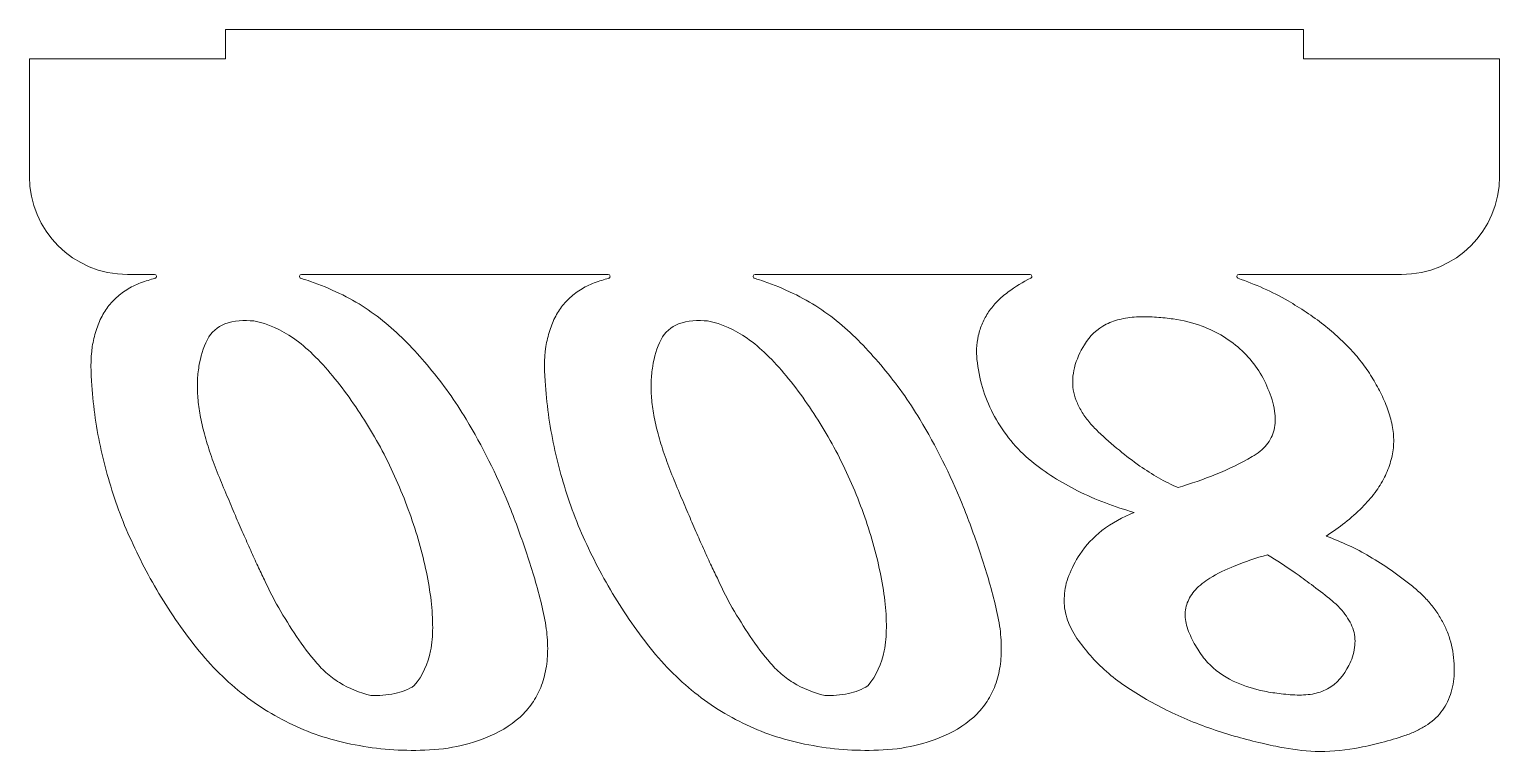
# Model space of a CAD drawing. Header units: millimetres. Extents: x 0 to 150, y -71 to 3.
import ezdxf

# ---------------------------------------------------------------- set-up
doc = ezdxf.new("R2010")
doc.units = ezdxf.units.MM

msp = doc.modelspace()

# ---------------------------------------------------------------- linework, layer by layer
at = {"color": 7, "linetype": 'Continuous', "lineweight": 15}
for p, q in [((20, 0), (20, 3)), ((20, 3), (130, 3)), ((130, 3), (130, 0)), ((0, -12), (0, 0)), ((0, 0), (20, 0)), ((130, 0), (150, 0)), ((150, 0), (150, -12)), ((12.76, -22), (10, -22)), ((59.04, -22), (27.76, -22)), ((102.09, -22), (74.04, -22)), ((140, -22), (123.38, -22))]:
    msp.add_line(p, q, dxfattribs=at)
for centre, radius, start, end in [((10, -12), 10, 180, 270), ((140, -12), 10, 270, 0), ((12.76, -22.2), 0.2, 285.4782, 90), ((27.76, -22.2), 0.2, 90, 252.7781), ((59.04, -22.2), 0.2, 285.4782, 90), ((74.04, -22.2), 0.2, 90, 252.7781), ((102.09, -22.2), 0.2, 295.0873, 90), ((123.38, -22.2), 0.2, 90, 251.0603)]:
    msp.add_arc(centre, radius, start, end, dxfattribs=at)
for points, knots in [([(6.36, -33.33), (6.27, -32.01), (6.2, -30.09), (6.75, -27.73), (7.35, -26.25), (8.18, -24.98), (9.29, -23.96), (10.6, -23.11), (11.83, -22.68), (12.58, -22.46), (12.81, -22.39)], [0.4122385, 0.4122385, 0.4122385, 0.4122385, 0.5604393, 0.6240851, 0.682563, 0.7377506, 0.7929189, 0.8499387, 0.9108506, 0.9375057, 0.9375057, 0.9375057, 0.9375057]), ([(27.7, -22.39), (28.03, -22.49), (29.36, -22.93), (31.61, -23.84), (34.29, -25.34), (36.67, -27.15), (38.84, -29.22), (41.59, -32.34), (43.46, -34.91), (44.55, -36.77)], [0.0566489, 0.0566489, 0.0566489, 0.0566489, 0.0977556, 0.2252361, 0.3462264, 0.4644657, 0.5826896, 0.7049436, 0.9628032, 0.9628032, 0.9628032, 0.9628032]), ([(52.64, -33.33), (52.55, -32.01), (52.48, -30.09), (53.04, -27.73), (53.64, -26.25), (54.47, -24.98), (55.58, -23.96), (56.89, -23.11), (58.11, -22.68), (58.86, -22.46), (59.09, -22.39)], [0.4122385, 0.4122385, 0.4122385, 0.4122385, 0.5604393, 0.6240851, 0.682563, 0.7377506, 0.7929189, 0.8499387, 0.9108506, 0.9375057, 0.9375057, 0.9375057, 0.9375057]), ([(73.99, -22.39), (74.31, -22.49), (75.65, -22.93), (77.89, -23.84), (80.57, -25.34), (82.96, -27.15), (85.12, -29.22), (87.87, -32.34), (89.74, -34.91), (90.84, -36.77)], [0.0566489, 0.0566489, 0.0566489, 0.0566489, 0.0977556, 0.2252361, 0.3462264, 0.4644657, 0.5826896, 0.7049436, 0.9628032, 0.9628032, 0.9628032, 0.9628032]), ([(102.23, -41.05), (100.71, -39.78), (98.81, -37.48), (97.25, -33.88), (96.73, -31.51), (96.59, -29.61), (96.78, -28.24), (97.18, -26.96), (97.85, -25.78), (98.74, -24.69), (100.17, -23.5), (101.36, -22.76), (102.18, -22.38)], [0, 0, 0, 0, 0.2531819, 0.3750909, 0.4998821, 0.561756, 0.6190254, 0.6760569, 0.7324986, 0.7918305, 0.8545881, 0.9703722, 0.9703722, 0.9703722, 0.9703722]), ([(128.42, -24.69), (129.67, -25.44), (131.49, -26.59), (133.6, -28.43), (135, -29.8), (136.2, -31.28), (137.22, -32.83), (138.06, -34.44), (138.74, -36.09), (139.17, -37.78), (139.24, -39.47), (138.93, -41.12), (138.29, -42.74), (137.3, -44.32), (135.4, -46.45), (133.62, -47.83), (132.31, -48.69)], [0, 0, 0, 0, 0.14131, 0.207005, 0.270289, 0.33122, 0.390829, 0.449185, 0.506884, 0.563291, 0.616267, 0.669426, 0.724904, 0.783494, 0.848713, 1, 1, 1, 1]), ([(18.16, -28.63), (18.52, -27.89), (20.02, -26.68), (21.93, -26.67), (22.91, -26.74)], [0, 0, 0, 0, 0.446154, 1, 1, 1, 1]), ([(22.91, -26.74), (24.37, -27.01), (26.53, -28.03), (29.06, -30.2), (31.01, -32.36), (32.87, -34.84), (34.64, -37.52), (36.23, -40.34), (37.62, -43.3), (38.82, -46.32), (39.81, -49.33), (40.53, -52.32), (41.03, -55.21), (41.2, -57.91), (41, -60.94), (40.13, -62.93), (39.27, -63.94)], [0, 0, 0, 0, 0.099523, 0.157976, 0.224341, 0.295662, 0.367825, 0.440561, 0.514606, 0.588508, 0.65979, 0.72866, 0.796042, 0.857776, 0.911265, 1, 1, 1, 1]), ([(64.45, -28.63), (64.81, -27.89), (66.31, -26.68), (68.22, -26.67), (69.2, -26.74)], [0, 0, 0, 0, 0.446154, 1, 1, 1, 1]), ([(69.2, -26.74), (70.65, -27.01), (72.81, -28.03), (75.34, -30.2), (77.29, -32.36), (79.16, -34.84), (80.92, -37.52), (82.51, -40.34), (83.91, -43.3), (85.11, -46.32), (86.1, -49.33), (86.82, -52.32), (87.32, -55.21), (87.49, -57.91), (87.29, -60.94), (86.41, -62.93), (85.56, -63.94)], [0, 0, 0, 0, 0.099523, 0.157976, 0.224341, 0.295662, 0.367825, 0.440561, 0.514606, 0.588508, 0.65979, 0.72866, 0.796042, 0.857776, 0.911265, 1, 1, 1, 1]), ([(107.65, -29.16), (108.17, -28.28), (109.36, -27.15), (111.45, -26.47), (113.19, -26.28), (114.97, -26.34), (117.15, -26.56), (118.7, -26.9), (119.65, -27.27)], [0, 0, 0, 0, 0.236244, 0.35975, 0.496904, 0.637588, 0.76846, 1, 1, 1, 1]), ([(119.65, -27.27), (121.15, -27.83), (123.94, -29.51), (125.79, -32.2), (126.37, -33.66)], [0, 0, 0, 0, 0.505931, 1, 1, 1, 1]), ([(25.22, -55.63), (24.76, -54.83), (24.16, -53.51), (23.27, -51.69), (22.56, -50.11), (21.79, -48.39), (20.99, -46.53), (20.14, -44.53), (19.26, -42.44), (18.47, -40.34), (17.84, -38.32), (17.4, -36.41), (17.16, -34.62), (17.11, -32.94), (17.31, -30.91), (17.73, -29.49), (18.16, -28.63)], [0, 0, 0, 0, 0.095871, 0.150957, 0.21155, 0.277044, 0.347448, 0.42366, 0.503899, 0.583776, 0.657815, 0.725493, 0.787949, 0.846481, 0.90051, 1, 1, 1, 1]), ([(71.5, -55.63), (71.05, -54.83), (70.45, -53.51), (69.56, -51.69), (68.84, -50.11), (68.08, -48.39), (67.28, -46.53), (66.42, -44.53), (65.55, -42.44), (64.76, -40.34), (64.13, -38.32), (63.69, -36.41), (63.44, -34.62), (63.4, -32.94), (63.6, -30.91), (64.02, -29.49), (64.45, -28.63)], [0, 0, 0, 0, 0.095871, 0.150957, 0.21155, 0.277044, 0.347448, 0.42366, 0.503899, 0.583776, 0.657815, 0.725493, 0.787949, 0.846481, 0.90051, 1, 1, 1, 1]), ([(117.2, -43.74), (115.83, -43.14), (113.76, -41.96), (111.13, -39.9), (109.38, -38.39), (108.08, -37.06), (107.32, -35.98), (106.78, -34.89), (106.47, -33.77), (106.41, -32.63), (106.68, -31.03), (107.18, -29.88), (107.65, -29.16)], [0, 0, 0, 0, 0.226027, 0.358515, 0.502651, 0.57426, 0.639155, 0.700254, 0.757231, 0.813328, 0.871012, 1, 1, 1, 1]), ([(39.41, -70.54), (37.04, -70.57), (33.56, -70.19), (29.14, -68.97), (26.11, -67.62), (23.23, -65.97), (20.58, -63.88), (18.11, -61.46), (15.91, -58.67), (13.9, -55.71), (12.1, -52.66), (10.56, -49.56), (9.2, -46.43), (8.14, -43.22), (7.01, -38.88), (6.52, -35.55), (6.36, -33.33)], [0, 0, 0, 0, 0.129275, 0.190441, 0.250316, 0.310546, 0.37152, 0.434042, 0.499465, 0.565421, 0.629989, 0.692968, 0.754949, 0.816619, 0.877754, 1, 1, 1, 1]), ([(85.69, -70.54), (83.33, -70.57), (79.85, -70.19), (75.43, -68.97), (72.39, -67.62), (69.51, -65.97), (66.87, -63.88), (64.39, -61.46), (62.2, -58.67), (60.19, -55.71), (58.38, -52.66), (56.84, -49.56), (55.49, -46.43), (54.43, -43.22), (53.3, -38.88), (52.81, -35.55), (52.64, -33.33)], [0, 0, 0, 0, 0.129275, 0.190441, 0.250316, 0.310546, 0.37152, 0.434042, 0.499465, 0.565421, 0.629989, 0.692968, 0.754949, 0.816619, 0.877754, 1, 1, 1, 1]), ([(126.37, -33.66), (126.7, -34.38), (127.01, -35.47), (127.15, -36.9), (127.04, -37.83), (126.73, -38.66), (126.25, -39.42), (125.57, -40.07), (122.71, -41.87), (119.8, -42.93), (117.2, -43.74)], [0, 0, 0, 0, 0.146792, 0.208761, 0.266158, 0.319044, 0.373489, 0.430886, 0.492033, 1, 1, 1, 1]), ([(44.55, -36.77), (46.22, -39.52), (48.41, -43.94), (50.71, -50.25), (51.99, -54.41), (52.74, -57.75), (52.94, -60.08), (52.77, -62.2), (52.25, -64.11), (51.34, -65.78), (49.61, -67.76), (47.81, -68.76), (46.54, -69.27)], [0, 0, 0, 0, 0.261485, 0.400419, 0.545219, 0.615549, 0.678234, 0.734584, 0.787407, 0.837418, 0.888094, 1, 1, 1, 1]), ([(90.84, -36.77), (92.5, -39.52), (94.7, -43.94), (97, -50.25), (98.28, -54.41), (99.03, -57.75), (99.22, -60.08), (99.06, -62.2), (98.54, -64.11), (97.63, -65.78), (95.89, -67.76), (94.1, -68.76), (92.83, -69.27)], [0, 0, 0, 0, 0.261485, 0.400419, 0.545219, 0.615549, 0.678234, 0.734584, 0.787407, 0.837418, 0.888094, 1, 1, 1, 1]), ([(112.73, -46.27), (110.73, -45.72), (107.04, -44.31), (103.67, -42.24), (102.23, -41.05)], [0, 0, 0, 0, 0.525449, 1, 1, 1, 1]), ([(107.18, -50.55), (107.79, -49.63), (109.42, -47.86), (111.57, -46.76), (112.73, -46.27)], [0, 0, 0, 0, 0.466193, 1, 1, 1, 1]), ([(132.31, -48.69), (133.84, -49.25), (136.12, -50.31), (138.97, -52.17), (140.78, -53.5), (142.14, -54.69), (143.04, -55.66), (143.78, -56.7), (144.39, -57.78), (144.87, -58.92), (145.29, -60.55), (145.39, -61.83), (145.37, -62.68)], [0, 0, 0, 0, 0.238823, 0.366088, 0.499904, 0.567612, 0.631202, 0.693536, 0.753882, 0.813879, 0.874156, 1, 1, 1, 1]), ([(131.65, -70.66), (130.43, -70.64), (128.45, -70.41), (125.66, -69.81), (123.2, -69.19), (120.65, -68.38), (118.12, -67.43), (115.71, -66.31), (113.43, -65.06), (111.31, -63.68), (109.44, -62.17), (107.87, -60.48), (106.75, -59), (106.08, -57.74), (105.75, -56.78), (105.56, -55.79), (105.58, -54.77), (105.69, -53.73), (106.2, -52.28), (106.7, -51.22), (107.18, -50.55)], [0, 0, 0, 0, 0.098034, 0.159582, 0.229342, 0.302414, 0.37471, 0.445734, 0.516314, 0.584028, 0.648426, 0.70958, 0.768475, 0.796829, 0.824002, 0.850619, 0.877338, 0.905346, 0.934507, 1, 1, 1, 1]), ([(120.43, -52.99), (121.21, -52.48), (123.15, -51.59), (125.16, -50.92), (126.31, -50.6)], [0, 0, 0, 0, 0.439761, 1, 1, 1, 1]), ([(126.31, -50.6), (127.28, -51.17), (128.79, -52.15), (130.87, -53.69), (132.36, -54.8), (133.51, -55.8), (134.23, -56.6), (134.75, -57.44), (135.12, -58.28), (135.28, -59.17), (135.2, -60.4), (134.94, -61.32), (134.62, -61.88)], [0, 0, 0, 0, 0.215363, 0.347509, 0.497992, 0.573615, 0.642147, 0.70419, 0.76274, 0.818912, 0.875489, 1, 1, 1, 1]), ([(122.81, -63.47), (121.84, -63.01), (120.47, -62.03), (119.14, -60.21), (118.45, -58.91), (118.05, -57.81), (117.9, -57), (117.91, -56.21), (118.12, -55.48), (118.46, -54.78), (119.16, -53.86), (119.91, -53.33), (120.43, -52.99)], [0, 0, 0, 0, 0.241285, 0.367348, 0.502442, 0.568888, 0.629575, 0.686496, 0.742418, 0.79919, 0.859595, 1, 1, 1, 1]), ([(34.85, -64.93), (33.71, -64.69), (32.09, -64.01), (30.2, -62.64), (27.9, -60.06), (26.36, -57.61), (25.22, -55.63)], [0, 0, 0, 0, 0.25259, 0.375811, 0.50377, 1, 1, 1, 1]), ([(81.14, -64.93), (80, -64.69), (78.38, -64.01), (76.49, -62.64), (74.18, -60.06), (72.65, -57.61), (71.5, -55.63)], [0, 0, 0, 0, 0.25259, 0.375811, 0.50377, 1, 1, 1, 1]), ([(134.62, -61.88), (134.14, -62.85), (133.02, -64.18), (130.85, -64.89), (129.09, -64.93), (127.32, -64.74), (125.18, -64.39), (123.71, -63.88), (122.81, -63.47)], [0, 0, 0, 0, 0.248439, 0.370849, 0.507489, 0.647531, 0.775536, 1, 1, 1, 1]), ([(145.37, -62.68), (145.36, -63.42), (145.15, -64.5), (144.6, -65.81), (144.04, -66.68), (143.32, -67.43), (142.45, -68.07), (141.45, -68.62), (139.94, -69.2), (138.03, -69.74), (135.15, -70.42), (133.02, -70.67), (131.65, -70.66)], [0, 0, 0, 0, 0.125817, 0.185107, 0.242176, 0.300393, 0.361562, 0.426269, 0.495662, 0.636064, 0.766108, 1, 1, 1, 1]), ([(39.27, -63.94), (38.67, -64.34), (37.21, -64.85), (35.67, -64.98), (34.85, -64.93)], [0, 0, 0, 0, 0.469699, 1, 1, 1, 1]), ([(85.56, -63.94), (84.96, -64.34), (83.49, -64.85), (81.95, -64.98), (81.14, -64.93)], [0, 0, 0, 0, 0.469699, 1, 1, 1, 1]), ([(46.54, -69.27), (45.45, -69.68), (43.11, -70.39), (40.67, -70.53), (39.41, -70.54)], [0, 0, 0, 0, 0.480115, 1, 1, 1, 1]), ([(92.83, -69.27), (91.74, -69.68), (89.4, -70.39), (86.95, -70.53), (85.69, -70.54)], [0, 0, 0, 0, 0.480115, 1, 1, 1, 1])]:
    msp.add_open_spline(points, degree=3, knots=knots, dxfattribs=at)
msp.add_open_spline([(123.31, -22.39), (125.08, -23), (126.8, -23.75), (128.42, -24.69)], degree=3, dxfattribs=at)

doc.saveas('drawing.dxf')
